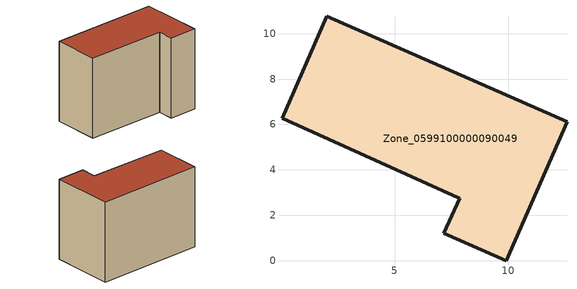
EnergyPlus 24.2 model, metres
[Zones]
Zone_0599100000090049
 floor ground (C_G): 7.81,2.76 0.04,6.28 2.01,10.76 12.59,6.11 9.92,0 7.15,1.21 7.86,2.74 z0
 wall outside (C_F): 7.15,1.21 9.92,0 12.59,6.11 2.01,10.76 0.04,6.28 7.81,2.76 7.86,2.74 7.15,1.21 z0:8.63
 roof outside (C_R): 0.04,6.28 7.81,2.76 7.86,2.74 7.15,1.21 9.92,0 12.59,6.11 2.01,10.76 z8.63
[BUILDING]
Pand.0599100000090049: North Axis=0; Terrain=City; Loads Convergence Tolerance Value=0.04; Temperature Convergence Tolerance Value=0.4; Solar Distribution=FullExterior; Maximum Number of Warmup Days=25; Minimum Number of Warmup Days=1
[Site:Location]
Rotterdam.The.Hague.AP_ZH_NLD Design_Conditions: Latitude=51.96; Longitude=4.45; Time Zone=1; Elevation=-4.5
[SITE:GROUNDTEMPERATURE:BUILDINGSURFACE]
18, 18, 18, 18, 18, 18, 18, 18, 18, 18, 18, 18
[MATERIAL] Thermal Absorptance=0.9; Solar Absorptance=0.7; Visible Absorptance=0.7
Name | Roughness | Thickness | Conductivity | Density | Specific Heat
G.TC.1946-1964 | MediumSmooth | 0.15 | 1 | 540 | 1210
F.TC.1946-1964 | Rough | 0.3 | 0.857143 | 1920 | 840
R.TC.1946-1964 | MediumRough | 0.2 | 0.235294 | 1500 | 1000
[CONSTRUCTION]
C_G: G.TC.1946-1964
C_F: F.TC.1946-1964
C_R: R.TC.1946-1964
[ZONE]
Zone_0599100000090049: Type=1; Multiplier=1; Ceiling Height=Autocalculate; Volume=Autocalculate; Floor Area=autocalculate; Part of Total Floor Area=Yes
[ZONEINFILTRATION:DESIGNFLOWRATE]
Infil_Zone_0599100000090049: Zone or ZoneList or Space or SpaceList=Zone_0599100000090049; Schedule=AlwaysOn; Design Flow Rate Calculation Method=Flow/Area; Flow Rate per Floor Area=0.003; Constant Term Coefficient=1; Temperature Term Coefficient=0; Velocity Term Coefficient=0; Velocity Squared Term Coefficient=0
[HVACTEMPLATE:ZONE:IDEALLOADSAIRSYSTEM]
Zone_0599100000090049: Maximum Heating Supply Air Temperature=50; Minimum Cooling Supply Air Temperature=13; Maximum Heating Supply Air Humidity Ratio=0.0156; Minimum Cooling Supply Air Humidity Ratio=0.0077; Heating Limit=NoLimit; Cooling Limit=NoLimit; Dehumidification Control Type=ConstantSensibleHeatRatio; Cooling Sensible Heat Ratio=0.7; Dehumidification Setpoint=60; Humidification Control Type=None; Humidification Setpoint=30; Outdoor Air Method=None; Outdoor Air Flow Rate per Person=0.00944; Outdoor Air Flow Rate per Zone Floor Area=0; Outdoor Air Flow Rate per Zone=0; Demand Controlled Ventilation Type=None; Outdoor Air Economizer Type=NoEconomizer; Heat Recovery Type=None; Sensible Heat Recovery Effectiveness=0.7; Latent Heat Recovery Effectiveness=0.65
[ZONECONTROL:THERMOSTAT]
ThermostatControl_Zone_0599100000090049: Zone or ZoneList=Zone_0599100000090049; Control Type Schedule=DualSetpointControlType; Control 1=Thermostat_Zone_0599100000090049; Temperature Difference Between Cutout And Setpoint=0
[THERMOSTATSETPOINT:DUALSETPOINT]
Thermostat_Zone_0599100000090049: Heating Setpoint Temperature Schedule=HeatingSetpoint_Zone_0599100000090049; Cooling Setpoint Temperature Schedule=CoolingSetpoint_Zone_0599100000090049
[SCHEDULE:COMPACT]
HeatingSetpoint_Zone_0599100000090049: Through: 12/31, For: AllDays, Until: 24:00, 21
CoolingSetpoint_Zone_0599100000090049: Through: 12/31, For: AllDays, Until: 24:00, 24
DualSetpointControlType: Through: 12/31, For: AllDays, Until: 24:00, 4
AlwaysOn: Through: 12/31, For: AllDays, Until: 24:00, 1
